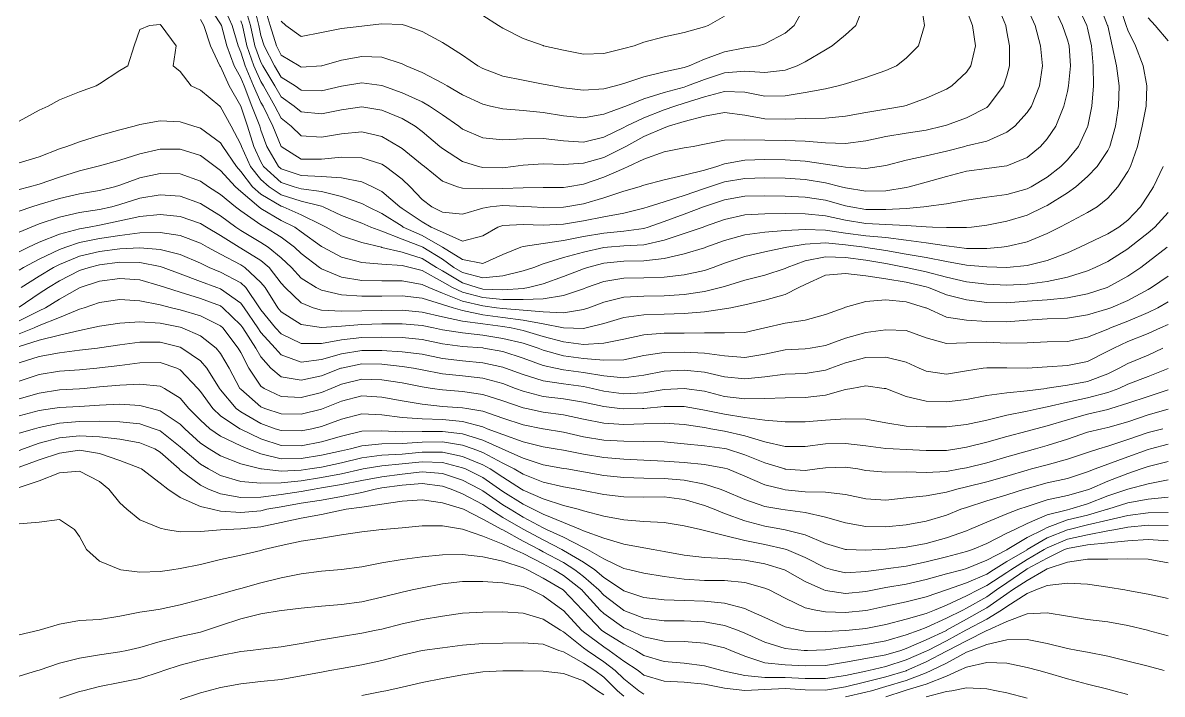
# Model space of a CAD drawing. Header units: centimetres. Extents: x 0 to 642158, y -847 to 649707.
# Drawn here: x 617096.34 to 617124.6, y 620667.66 to 620684.32 of the extents above; entities that cross this region are included whole.
import ezdxf

# ---------------------------------------------------------------- set-up
doc = ezdxf.new("R2010")
doc.units = ezdxf.units.CM
doc.header["$MEASUREMENT"] = 0
doc.layers.add('WAL_topographie 0.5', color=253, linetype='Continuous', lineweight=20)

msp = doc.modelspace()

# ---------------------------------------------------------------- linework, layer by layer
at = {"layer": 'WAL_topographie 0.5'}
for points in [[(617096.25, 620680.842), (617096.75, 620680.995), (617097.25, 620681.192), (617097.432, 620681.25), (617097.75, 620681.368), (617098.25, 620681.518), (617098.75, 620681.659), (617099.109, 620681.75), (617099.25, 620681.792), (617099.75, 620681.883), (617100.25, 620681.861), (617100.583, 620681.75), (617100.75, 620681.703), (617101.25, 620681.341), (617101.303, 620681.25), (617101.642, 620680.75), (617101.75, 620680.633), (617102.043, 620680.25), (617102.25, 620680.064), (617102.75, 620679.766), (617102.798, 620679.75), (617103.25, 620679.552), (617103.75, 620679.31), (617103.87, 620679.25), (617104.25, 620679.032), (617104.75, 620678.866), (617105.237, 620678.75), (617105.25, 620678.747), (617105.75, 620678.632), (617106.25, 620678.471), (617106.602, 620678.25), (617106.75, 620678.162), (617107.25, 620677.871), (617107.61, 620677.75), (617107.75, 620677.71), (617108.25, 620677.69), (617108.75, 620677.73), (617108.885, 620677.75), (617109.25, 620677.846), (617109.75, 620678.024), (617110.25, 620678.215), (617110.352, 620678.25), (617110.75, 620678.357), (617111.25, 620678.408), (617111.75, 620678.416), (617112.25, 620678.469), (617112.75, 620678.586), (617113.25, 620678.739), (617113.28, 620678.75), (617113.75, 620678.916), (617114.25, 620679.06), (617114.75, 620679.126), (617115.25, 620679.165), (617115.75, 620679.191), (617116.25, 620679.172), (617116.75, 620679.099), (617117.25, 620679.034), (617117.75, 620678.989), (617118.25, 620678.923), (617118.75, 620678.856), (617119.25, 620678.784), (617119.511, 620678.75), (617119.75, 620678.721), (617120.25, 620678.718), (617120.62, 620678.75), (617120.75, 620678.766), (617121.25, 620678.886), (617121.75, 620679.093), (617122.065, 620679.25), (617122.25, 620679.347), (617122.75, 620679.612), (617122.987, 620679.75), (617123.25, 620679.964), (617123.501, 620680.25), (617123.75, 620680.627), (617123.812, 620680.75), (617123.988, 620681.25), (617124.108, 620681.75), (617124.205, 620682.25), (617124.222, 620682.75), (617124.134, 620683.25), (617123.939, 620683.75), (617123.75, 620684.133), (617123.711, 620684.25), (617123.542, 620684.75)], [(617096.25, 620681.877), (617096.75, 620682.147), (617096.971, 620682.25), (617097.25, 620682.405), (617097.75, 620682.605), (617098.164, 620682.75), (617098.25, 620682.8), (617098.75, 620683.13), (617098.951, 620683.25), (617099.103, 620683.75), (617099.25, 620684.15), (617099.485, 620684.25), (617099.75, 620684.271), (617099.777, 620684.25), (617100.146, 620683.75), (617100.071, 620683.25), (617100.25, 620683.109), (617100.518, 620682.75), (617100.75, 620682.647), (617101.228, 620682.25), (617101.25, 620682.234), (617101.509, 620681.75), (617101.75, 620681.3), (617101.766, 620681.25), (617101.991, 620680.75), (617102.25, 620680.429), (617102.451, 620680.25), (617102.75, 620680.053), (617103.25, 620679.897), (617103.75, 620679.766), (617103.797, 620679.75), (617104.25, 620679.541), (617104.75, 620679.35), (617104.979, 620679.25), (617105.25, 620679.15), (617105.75, 620678.951), (617106.25, 620678.759), (617106.265, 620678.75), (617106.75, 620678.452), (617107.033, 620678.25), (617107.25, 620678.121), (617107.75, 620677.995), (617108.25, 620678.037), (617108.75, 620678.162), (617109.02, 620678.25), (617109.25, 620678.339), (617109.75, 620678.493), (617110.25, 620678.63), (617110.75, 620678.742), (617110.844, 620678.75), (617111.25, 620678.782), (617111.75, 620678.812), (617112.25, 620678.926), (617112.75, 620679.092), (617113.214, 620679.25), (617113.25, 620679.262), (617113.75, 620679.439), (617114.25, 620679.552), (617114.75, 620679.579), (617115.25, 620679.585), (617115.75, 620679.58), (617116.25, 620679.526), (617116.75, 620679.418), (617117.25, 620679.338), (617117.75, 620679.316), (617118.25, 620679.291), (617118.75, 620679.256), (617118.902, 620679.25), (617119.25, 620679.237), (617119.75, 620679.239), (617119.875, 620679.25), (617120.25, 620679.294), (617120.75, 620679.397), (617121.25, 620679.549), (617121.671, 620679.75), (617121.75, 620679.788), (617122.25, 620680.096), (617122.462, 620680.25), (617122.75, 620680.503), (617122.987, 620680.75), (617123.25, 620681.151), (617123.302, 620681.25), (617123.447, 620681.75), (617123.522, 620682.25), (617123.532, 620682.75), (617123.472, 620683.25), (617123.365, 620683.75), (617123.25, 620684.244), (617123.249, 620684.25), (617123.052, 620684.75)], [(617100.75, 620684.396), (617100.835, 620684.25), (617101, 620683.75), (617101.234, 620683.25), (617101.25, 620683.231), (617101.464, 620682.75), (617101.75, 620682.253), (617101.751, 620682.25), (617101.915, 620681.75), (617102.073, 620681.25), (617102.25, 620680.866), (617102.314, 620680.75), (617102.75, 620680.356), (617103.076, 620680.25), (617103.25, 620680.199), (617103.75, 620680.129), (617104.25, 620680.009), (617104.75, 620679.835), (617104.907, 620679.75), (617105.25, 620679.589), (617105.75, 620679.27), (617105.779, 620679.25), (617106.25, 620679.043), (617106.75, 620678.752), (617106.754, 620678.75), (617107.25, 620678.443), (617107.75, 620678.343), (617108.25, 620678.571), (617108.694, 620678.75), (617108.75, 620678.768), (617109.25, 620678.847), (617109.75, 620678.92), (617110.25, 620679.015), (617110.75, 620679.101), (617111.25, 620679.149), (617111.75, 620679.219), (617111.855, 620679.25), (617112.25, 620679.388), (617112.75, 620679.57), (617113.228, 620679.75), (617113.25, 620679.758), (617113.75, 620679.924), (617114.25, 620680.013), (617114.75, 620680.026), (617115.25, 620680.018), (617115.75, 620679.993), (617116.25, 620679.917), (617116.75, 620679.777), (617116.881, 620679.75), (617117.25, 620679.689), (617117.75, 620679.685), (617118.25, 620679.714), (617118.687, 620679.75), (617118.75, 620679.757), (617119.25, 620679.83), (617119.75, 620679.92), (617120.25, 620679.991), (617120.75, 620680.059), (617121.25, 620680.198), (617121.353, 620680.25), (617121.75, 620680.485), (617122.088, 620680.75), (617122.25, 620680.921), (617122.524, 620681.25), (617122.75, 620681.736), (617122.755, 620681.75), (617122.853, 620682.25), (617122.897, 620682.75), (617122.894, 620683.25), (617122.845, 620683.75), (617122.75, 620684.182), (617122.733, 620684.25), (617122.503, 620684.75)], [(617100.953, 620684.75), (617101.25, 620684.292), (617101.269, 620684.25), (617101.403, 620683.75), (617101.584, 620683.25), (617101.75, 620682.954), (617101.83, 620682.75), (617102.025, 620682.25), (617102.221, 620681.75), (617102.25, 620681.658), (617102.399, 620681.25), (617102.688, 620680.75), (617102.75, 620680.694), (617103.25, 620680.531), (617103.75, 620680.506), (617104.25, 620680.471), (617104.75, 620680.371), (617105.013, 620680.25), (617105.25, 620680.137), (617105.692, 620679.75), (617105.75, 620679.713), (617106.25, 620679.377), (617106.469, 620679.25), (617106.75, 620679.122), (617107.25, 620678.904), (617107.75, 620679.035), (617108.126, 620679.25), (617108.25, 620679.29), (617108.75, 620679.313), (617109.25, 620679.295), (617109.75, 620679.323), (617110.25, 620679.402), (617110.75, 620679.501), (617111.25, 620679.596), (617111.75, 620679.718), (617111.852, 620679.75), (617112.25, 620679.876), (617112.75, 620680.033), (617113.25, 620680.207), (617113.376, 620680.25), (617113.75, 620680.371), (617114.25, 620680.458), (617114.75, 620680.474), (617115.25, 620680.465), (617115.75, 620680.429), (617116.25, 620680.349), (617116.643, 620680.25), (617116.75, 620680.224), (617117.25, 620680.139), (617117.75, 620680.152), (617118.25, 620680.232), (617118.33, 620680.25), (617118.75, 620680.365), (617119.25, 620680.507), (617119.75, 620680.635), (617120.25, 620680.707), (617120.619, 620680.75), (617120.75, 620680.767), (617121.25, 620680.977), (617121.581, 620681.25), (617121.75, 620681.438), (617121.962, 620681.75), (617122.165, 620682.25), (617122.25, 620682.611), (617122.277, 620682.75), (617122.33, 620683.25), (617122.292, 620683.75), (617122.25, 620683.896), (617122.132, 620684.25), (617121.901, 620684.75)], [(617101.31, 620684.75), (617101.535, 620684.25), (617101.683, 620683.75), (617101.75, 620683.592), (617101.859, 620683.25), (617102.067, 620682.75), (617102.25, 620682.344), (617102.303, 620682.25), (617102.542, 620681.75), (617102.748, 620681.25), (617102.75, 620681.247), (617103.25, 620680.937), (617103.75, 620680.938), (617104.25, 620680.984), (617104.75, 620680.971), (617105.25, 620680.807), (617105.339, 620680.75), (617105.75, 620680.442), (617105.951, 620680.25), (617106.25, 620679.932), (617106.49, 620679.75), (617106.75, 620679.622), (617107.25, 620679.574), (617107.75, 620679.723), (617107.931, 620679.75), (617108.25, 620679.782), (617108.75, 620679.762), (617108.956, 620679.75), (617109.25, 620679.734), (617109.75, 620679.742), (617109.809, 620679.75), (617110.25, 620679.823), (617110.75, 620679.972), (617111.25, 620680.142), (617111.634, 620680.25), (617111.75, 620680.287), (617112.25, 620680.42), (617112.75, 620680.535), (617113.25, 620680.662), (617113.557, 620680.75), (617113.75, 620680.816), (617114.25, 620680.91), (617114.75, 620680.927), (617115.25, 620680.921), (617115.75, 620680.885), (617116.25, 620680.814), (617116.643, 620680.75), (617116.75, 620680.733), (617117.25, 620680.703), (617117.585, 620680.75), (617117.75, 620680.779), (617118.25, 620680.906), (617118.75, 620681.014), (617119.25, 620681.137), (617119.704, 620681.25), (617119.75, 620681.262), (617120.25, 620681.383), (617120.75, 620681.601), (617120.946, 620681.75), (617121.25, 620682.09), (617121.357, 620682.25), (617121.555, 620682.75), (617121.63, 620683.25), (617121.587, 620683.75), (617121.451, 620684.25), (617121.25, 620684.69)], [(617101.75, 620684.37), (617101.789, 620684.25), (617101.902, 620683.75), (617102.071, 620683.25), (617102.25, 620682.858), (617102.315, 620682.75), (617102.597, 620682.25), (617102.75, 620681.954), (617102.999, 620681.75), (617103.25, 620681.516), (617103.75, 620681.48), (617104.25, 620681.562), (617104.75, 620681.609), (617105.25, 620681.493), (617105.673, 620681.25), (617105.75, 620681.203), (617106.25, 620680.797), (617106.306, 620680.75), (617106.75, 620680.386), (617107.127, 620680.25), (617107.25, 620680.216), (617107.75, 620680.201), (617108.25, 620680.207), (617108.75, 620680.221), (617109.25, 620680.229), (617109.75, 620680.232), (617109.861, 620680.25), (617110.25, 620680.317), (617110.75, 620680.488), (617111.25, 620680.706), (617111.357, 620680.75), (617111.75, 620680.933), (617112.25, 620681.118), (617112.75, 620681.213), (617112.966, 620681.25), (617113.25, 620681.303), (617113.75, 620681.404), (617114.25, 620681.417), (617114.75, 620681.403), (617115.25, 620681.399), (617115.75, 620681.378), (617116.25, 620681.339), (617116.75, 620681.323), (617117.25, 620681.387), (617117.75, 620681.498), (617118.25, 620681.579), (617118.75, 620681.656), (617119.156, 620681.75), (617119.25, 620681.777), (617119.75, 620681.957), (617120.25, 620682.22), (617120.287, 620682.25), (617120.669, 620682.75), (617120.75, 620683.002), (617120.812, 620683.25), (617120.813, 620683.75), (617120.75, 620684.09), (617120.72, 620684.25), (617120.521, 620684.75)], [(617101.844, 620684.75), (617101.994, 620684.25), (617102.102, 620683.75), (617102.25, 620683.339), (617102.296, 620683.25), (617102.596, 620682.75), (617102.75, 620682.483), (617103.078, 620682.25), (617103.25, 620682.109), (617103.75, 620682.059), (617104.25, 620682.157), (617104.75, 620682.235), (617105.25, 620682.153), (617105.75, 620681.941), (617106.072, 620681.75), (617106.25, 620681.618), (617106.689, 620681.25), (617106.75, 620681.2), (617107.25, 620680.873), (617107.644, 620680.75), (617107.75, 620680.727), (617108.25, 620680.721), (617108.506, 620680.75), (617108.75, 620680.785), (617109.25, 620680.821), (617109.75, 620680.804), (617110.25, 620680.836), (617110.75, 620680.976), (617111.25, 620681.223), (617111.298, 620681.25), (617111.75, 620681.494), (617112.25, 620681.711), (617112.361, 620681.75), (617112.75, 620681.865), (617113.25, 620682.004), (617113.75, 620682.096), (617114.25, 620682.025), (617114.75, 620681.936), (617115.25, 620681.927), (617115.75, 620681.943), (617116.25, 620681.953), (617116.75, 620682), (617117.25, 620682.093), (617117.75, 620682.172), (617118.185, 620682.25), (617118.25, 620682.266), (617118.75, 620682.449), (617119.25, 620682.672), (617119.381, 620682.75), (617119.75, 620683.094), (617119.855, 620683.25), (617119.97, 620683.75), (617119.899, 620684.25), (617119.75, 620684.643)], [(617102.076, 620684.75), (617102.199, 620684.25), (617102.25, 620684.006), (617102.329, 620683.75), (617102.587, 620683.25), (617102.75, 620682.972), (617103.097, 620682.75), (617103.25, 620682.645), (617103.75, 620682.631), (617104.25, 620682.743), (617104.296, 620682.75), (617104.75, 620682.826), (617105.25, 620682.76), (617105.276, 620682.75), (617105.75, 620682.583), (617106.25, 620682.354), (617106.433, 620682.25), (617106.75, 620682.034), (617107.156, 620681.75), (617107.25, 620681.679), (617107.75, 620681.46), (617108.25, 620681.412), (617108.75, 620681.442), (617109.25, 620681.447), (617109.75, 620681.386), (617110.25, 620681.353), (617110.75, 620681.477), (617111.25, 620681.721), (617111.304, 620681.75), (617111.75, 620681.964), (617112.25, 620682.158), (617112.519, 620682.25), (617112.75, 620682.322), (617113.25, 620682.479), (617113.75, 620682.613), (617114.25, 620682.599), (617114.75, 620682.499), (617115.25, 620682.502), (617115.75, 620682.588), (617116.25, 620682.683), (617116.569, 620682.75), (617116.75, 620682.802), (617117.25, 620682.958), (617117.75, 620683.131), (617118.012, 620683.25), (617118.25, 620683.439), (617118.554, 620683.75), (617118.706, 620684.25), (617118.632, 620684.75)], [(617102.329, 620684.75), (617102.476, 620684.25), (617102.633, 620683.75), (617102.75, 620683.516), (617103.194, 620683.25), (617103.25, 620683.218), (617103.75, 620683.248), (617103.757, 620683.25), (617104.25, 620683.392), (617104.75, 620683.485), (617105.25, 620683.466), (617105.75, 620683.3), (617105.851, 620683.25), (617106.25, 620683.081), (617106.75, 620682.821), (617106.865, 620682.75), (617107.25, 620682.531), (617107.75, 620682.296), (617107.947, 620682.25), (617108.25, 620682.183), (617108.75, 620682.138), (617109.25, 620682.089), (617109.75, 620682.008), (617110.25, 620681.959), (617110.75, 620682.051), (617111.25, 620682.23), (617111.3, 620682.25), (617111.75, 620682.428), (617112.25, 620682.587), (617112.75, 620682.723), (617112.831, 620682.75), (617113.25, 620682.911), (617113.75, 620683.077), (617114.25, 620683.118), (617114.75, 620683.081), (617115.25, 620683.142), (617115.549, 620683.25), (617115.75, 620683.35), (617116.25, 620683.65), (617116.421, 620683.75), (617116.75, 620684.016), (617117.007, 620684.25), (617117.201, 620684.75)], [(617102.75, 620684.355), (617102.866, 620684.25), (617103.25, 620683.979), (617103.75, 620684.077), (617104.25, 620684.173), (617104.75, 620684.236), (617104.884, 620684.25), (617105.25, 620684.291), (617105.75, 620684.275), (617105.834, 620684.25), (617106.25, 620684.099), (617106.75, 620683.832), (617106.883, 620683.75), (617107.25, 620683.515), (617107.631, 620683.25), (617107.75, 620683.181), (617108.25, 620682.997), (617108.75, 620682.895), (617109.25, 620682.798), (617109.489, 620682.75), (617109.75, 620682.706), (617110.25, 620682.647), (617110.75, 620682.676), (617111.046, 620682.75), (617111.25, 620682.81), (617111.75, 620682.975), (617112.25, 620683.097), (617112.75, 620683.211), (617112.867, 620683.25), (617113.25, 620683.414), (617113.75, 620683.597), (617114.25, 620683.697), (617114.588, 620683.75), (617114.75, 620683.794), (617115.25, 620684.061), (617115.475, 620684.25), (617115.75, 620684.737)], [(617107.75, 620684.496), (617108.142, 620684.25), (617108.25, 620684.184), (617108.75, 620683.927), (617109.25, 620683.752), (617109.256, 620683.75), (617109.75, 620683.638), (617110.25, 620683.542), (617110.75, 620683.554), (617111.25, 620683.678), (617111.509, 620683.75), (617111.75, 620683.834), (617112.25, 620683.966), (617112.75, 620684.077), (617113.25, 620684.218), (617113.344, 620684.25), (617113.75, 620684.482)], [(617124.75, 620683.868), (617124.425, 620684.25), (617124.25, 620684.438)], [(617096.25, 620680.186), (617096.511, 620680.25), (617096.75, 620680.315), (617097.25, 620680.491), (617097.75, 620680.643), (617098.182, 620680.75), (617098.25, 620680.77), (617098.75, 620680.912), (617099.25, 620681.068), (617099.75, 620681.18), (617100.25, 620681.186), (617100.75, 620681.026), (617101.112, 620680.75), (617101.25, 620680.652), (617101.619, 620680.25), (617101.75, 620680.137), (617102.201, 620679.75), (617102.25, 620679.714), (617102.75, 620679.414), (617103.089, 620679.25), (617103.25, 620679.135), (617103.75, 620678.768), (617103.782, 620678.75), (617104.25, 620678.506), (617104.75, 620678.373), (617105.25, 620678.329), (617105.75, 620678.299), (617105.947, 620678.25), (617106.25, 620678.171), (617106.75, 620677.891), (617107.002, 620677.75), (617107.25, 620677.637), (617107.75, 620677.503), (617108.25, 620677.458), (617108.75, 620677.456), (617109.25, 620677.474), (617109.75, 620677.55), (617110.25, 620677.721), (617110.326, 620677.75), (617110.75, 620677.899), (617111.25, 620677.984), (617111.75, 620677.991), (617112.25, 620678.006), (617112.75, 620678.064), (617113.25, 620678.175), (617113.469, 620678.25), (617113.75, 620678.353), (617114.25, 620678.523), (617114.75, 620678.638), (617115.25, 620678.74), (617115.293, 620678.75), (617115.75, 620678.827), (617116.25, 620678.859), (617116.75, 620678.811), (617117.215, 620678.75), (617117.25, 620678.745), (617117.75, 620678.67), (617118.25, 620678.578), (617118.75, 620678.496), (617119.25, 620678.395), (617119.75, 620678.302), (617120.25, 620678.263), (617120.75, 620678.251), (617121.25, 620678.298), (617121.75, 620678.424), (617122.25, 620678.615), (617122.558, 620678.75), (617122.75, 620678.842), (617123.25, 620679.084), (617123.529, 620679.25), (617123.75, 620679.418), (617124.065, 620679.75), (617124.25, 620680.04), (617124.386, 620680.25), (617124.63, 620680.75)], [(617096.25, 620679.643), (617096.569, 620679.75), (617096.75, 620679.808), (617097.25, 620679.963), (617097.75, 620680.074), (617098.25, 620680.156), (617098.618, 620680.25), (617098.75, 620680.291), (617099.25, 620680.469), (617099.75, 620680.581), (617100.25, 620680.574), (617100.75, 620680.391), (617100.95, 620680.25), (617101.25, 620680.06), (617101.618, 620679.75), (617101.75, 620679.652), (617102.25, 620679.304), (617102.348, 620679.25), (617102.75, 620678.997), (617103.083, 620678.75), (617103.25, 620678.593), (617103.701, 620678.25), (617103.75, 620678.216), (617104.25, 620678.011), (617104.75, 620677.927), (617105.25, 620677.919), (617105.75, 620677.921), (617106.25, 620677.828), (617106.411, 620677.75), (617106.75, 620677.614), (617107.25, 620677.415), (617107.75, 620677.295), (617108.089, 620677.25), (617108.25, 620677.227), (617108.75, 620677.19), (617109.25, 620677.147), (617109.75, 620677.127), (617110.25, 620677.205), (617110.386, 620677.25), (617110.75, 620677.385), (617111.25, 620677.51), (617111.75, 620677.539), (617112.25, 620677.545), (617112.75, 620677.578), (617113.25, 620677.649), (617113.649, 620677.75), (617113.75, 620677.78), (617114.25, 620677.934), (617114.75, 620678.057), (617115.25, 620678.224), (617115.298, 620678.25), (617115.75, 620678.415), (617116.25, 620678.514), (617116.75, 620678.494), (617117.25, 620678.431), (617117.75, 620678.348), (617118.246, 620678.25), (617118.25, 620678.249), (617118.75, 620678.142), (617119.25, 620678.005), (617119.75, 620677.894), (617120.25, 620677.834), (617120.75, 620677.807), (617121.25, 620677.836), (617121.75, 620677.898), (617122.25, 620678.004), (617122.75, 620678.168), (617122.942, 620678.25), (617123.25, 620678.4), (617123.75, 620678.711), (617123.8, 620678.75), (617124.25, 620679.108), (617124.419, 620679.25), (617124.75, 620679.608)], [(617096.25, 620679.124), (617096.553, 620679.25), (617096.75, 620679.328), (617097.25, 620679.499), (617097.75, 620679.611), (617098.25, 620679.683), (617098.548, 620679.75), (617098.75, 620679.807), (617099.25, 620679.967), (617099.75, 620680.05), (617100.25, 620680.014), (617100.75, 620679.834), (617100.88, 620679.75), (617101.25, 620679.528), (617101.625, 620679.25), (617101.75, 620679.167), (617102.25, 620678.864), (617102.426, 620678.75), (617102.75, 620678.49), (617103.005, 620678.25), (617103.25, 620677.987), (617103.619, 620677.75), (617103.75, 620677.682), (617104.25, 620677.566), (617104.75, 620677.533), (617105.25, 620677.539), (617105.75, 620677.549), (617106.25, 620677.485), (617106.75, 620677.332), (617107.016, 620677.25), (617107.25, 620677.182), (617107.75, 620677.074), (617108.25, 620677.006), (617108.75, 620676.943), (617109.25, 620676.852), (617109.75, 620676.75), (617109.75, 620676.75), (617110.25, 620676.738), (617110.315, 620676.75), (617110.75, 620676.86), (617111.25, 620677.008), (617111.75, 620677.071), (617112.25, 620677.087), (617112.75, 620677.108), (617113.25, 620677.152), (617113.75, 620677.219), (617113.906, 620677.25), (617114.25, 620677.322), (617114.75, 620677.437), (617115.25, 620677.574), (617115.592, 620677.75), (617115.75, 620677.83), (617116.25, 620678.057), (617116.75, 620678.096), (617117.25, 620678.042), (617117.75, 620677.969), (617118.25, 620677.883), (617118.75, 620677.768), (617118.809, 620677.75), (617119.25, 620677.57), (617119.75, 620677.442), (617120.25, 620677.38), (617120.75, 620677.369), (617121.25, 620677.409), (617121.75, 620677.445), (617122.25, 620677.492), (617122.75, 620677.595), (617123.234, 620677.75), (617123.25, 620677.756), (617123.75, 620678.03), (617124.072, 620678.25), (617124.25, 620678.386), (617124.727, 620678.75)], [(617096.25, 620678.636), (617096.486, 620678.75), (617096.75, 620678.876), (617097.25, 620679.077), (617097.75, 620679.209), (617097.989, 620679.25), (617098.25, 620679.3), (617098.75, 620679.402), (617099.25, 620679.516), (617099.75, 620679.565), (617100.25, 620679.511), (617100.75, 620679.341), (617100.899, 620679.25), (617101.25, 620679.042), (617101.706, 620678.75), (617101.75, 620678.725), (617102.25, 620678.418), (617102.45, 620678.25), (617102.75, 620677.859), (617102.85, 620677.75), (617103.25, 620677.369), (617103.545, 620677.25), (617103.75, 620677.191), (617104.25, 620677.162), (617104.75, 620677.172), (617105.25, 620677.184), (617105.75, 620677.192), (617106.25, 620677.144), (617106.75, 620677.024), (617107.25, 620676.916), (617107.75, 620676.85), (617108.25, 620676.784), (617108.457, 620676.75), (617108.75, 620676.683), (617109.25, 620676.536), (617109.75, 620676.4), (617110.25, 620676.342), (617110.75, 620676.37), (617111.25, 620676.474), (617111.75, 620676.577), (617112.25, 620676.615), (617112.75, 620676.618), (617113.25, 620676.629), (617113.75, 620676.626), (617114.25, 620676.637), (617114.75, 620676.75), (617114.75, 620676.75), (617115.25, 620676.869), (617115.75, 620676.944), (617116.25, 620677.08), (617116.714, 620677.25), (617116.75, 620677.265), (617117.25, 620677.408), (617117.75, 620677.448), (617118.25, 620677.397), (617118.734, 620677.25), (617118.75, 620677.244), (617119.25, 620677.018), (617119.75, 620676.939), (617120.25, 620676.909), (617120.75, 620676.901), (617121.25, 620676.944), (617121.75, 620676.972), (617122.25, 620676.988), (617122.75, 620677.071), (617123.25, 620677.22), (617123.33, 620677.25), (617123.75, 620677.429), (617124.25, 620677.7), (617124.336, 620677.75), (617124.75, 620678.033)], [(617096.25, 620678.18), (617096.363, 620678.25), (617096.75, 620678.457), (617097.25, 620678.691), (617097.412, 620678.75), (617097.75, 620678.865), (617098.25, 620678.968), (617098.75, 620679.043), (617099.25, 620679.106), (617099.75, 620679.115), (617100.25, 620679.039), (617100.75, 620678.853), (617100.928, 620678.75), (617101.25, 620678.578), (617101.75, 620678.316), (617101.853, 620678.25), (617102.25, 620677.879), (617102.352, 620677.75), (617102.666, 620677.25), (617102.75, 620677.147), (617103.25, 620676.833), (617103.75, 620676.757), (617104.25, 620676.793), (617104.75, 620676.836), (617105.25, 620676.85), (617105.75, 620676.854), (617106.25, 620676.809), (617106.532, 620676.75), (617106.75, 620676.702), (617107.25, 620676.624), (617107.75, 620676.573), (617108.25, 620676.489), (617108.75, 620676.37), (617109.126, 620676.25), (617109.25, 620676.201), (617109.75, 620676.054), (617110.25, 620675.987), (617110.75, 620675.946), (617111.25, 620675.959), (617111.75, 620676.063), (617112.25, 620676.138), (617112.75, 620676.144), (617113.25, 620676.122), (617113.75, 620676.055), (617114.25, 620676.018), (617114.75, 620676.101), (617115.25, 620676.207), (617115.75, 620676.232), (617115.872, 620676.25), (617116.25, 620676.31), (617116.75, 620676.496), (617117.25, 620676.635), (617117.75, 620676.705), (617118.25, 620676.687), (617118.75, 620676.502), (617119.25, 620676.361), (617119.75, 620676.378), (617120.25, 620676.393), (617120.75, 620676.37), (617121.25, 620676.383), (617121.75, 620676.407), (617122.25, 620676.415), (617122.75, 620676.516), (617123.25, 620676.72), (617123.321, 620676.75), (617123.75, 620676.915), (617124.25, 620677.131), (617124.496, 620677.25), (617124.75, 620677.393)], [(617096.305, 620677.75), (617096.75, 620678.036), (617097.103, 620678.25), (617097.25, 620678.325), (617097.75, 620678.525), (617098.25, 620678.643), (617098.75, 620678.708), (617099.25, 620678.732), (617099.75, 620678.694), (617100.25, 620678.571), (617100.75, 620678.356), (617100.969, 620678.25), (617101.25, 620678.135), (617101.75, 620677.87), (617101.876, 620677.75), (617102.216, 620677.25), (617102.25, 620677.2), (617102.615, 620676.75), (617102.75, 620676.603), (617103.25, 620676.361), (617103.75, 620676.365), (617104.25, 620676.451), (617104.75, 620676.513), (617105.25, 620676.522), (617105.75, 620676.51), (617106.25, 620676.46), (617106.75, 620676.355), (617107.25, 620676.289), (617107.75, 620676.255), (617107.782, 620676.25), (617108.25, 620676.163), (617108.75, 620676.003), (617109.25, 620675.82), (617109.559, 620675.75), (617109.75, 620675.71), (617110.25, 620675.643), (617110.75, 620675.558), (617111.25, 620675.512), (617111.75, 620675.578), (617112.25, 620675.673), (617112.75, 620675.702), (617113.25, 620675.651), (617113.75, 620675.534), (617114.25, 620675.483), (617114.75, 620675.537), (617115.25, 620675.6), (617115.75, 620675.619), (617116.25, 620675.698), (617116.387, 620675.75), (617116.75, 620675.886), (617117.25, 620676.015), (617117.75, 620676.022), (617118.25, 620675.897), (617118.577, 620675.75), (617118.75, 620675.675), (617119.25, 620675.606), (617119.75, 620675.688), (617120.159, 620675.75), (617120.25, 620675.762), (617120.75, 620675.759), (617121.25, 620675.755), (617121.75, 620675.786), (617122.25, 620675.817), (617122.75, 620675.917), (617123.25, 620676.172), (617123.4, 620676.25), (617123.75, 620676.409), (617124.25, 620676.609), (617124.562, 620676.75), (617124.75, 620676.838)], [(617096.25, 620677.267), (617096.75, 620677.599), (617096.985, 620677.75), (617097.25, 620677.914), (617097.75, 620678.171), (617097.986, 620678.25), (617098.25, 620678.317), (617098.75, 620678.377), (617099.25, 620678.37), (617099.75, 620678.273), (617099.821, 620678.25), (617100.25, 620678.094), (617100.75, 620677.898), (617101.152, 620677.75), (617101.25, 620677.716), (617101.75, 620677.365), (617101.834, 620677.25), (617102.175, 620676.75), (617102.25, 620676.639), (617102.602, 620676.25), (617102.75, 620676.085), (617103.25, 620675.896), (617103.75, 620675.968), (617104.25, 620676.108), (617104.75, 620676.191), (617105.25, 620676.193), (617105.75, 620676.16), (617106.25, 620676.095), (617106.75, 620675.993), (617107.25, 620675.932), (617107.75, 620675.88), (617108.25, 620675.772), (617108.316, 620675.75), (617108.75, 620675.596), (617109.25, 620675.435), (617109.75, 620675.362), (617110.25, 620675.298), (617110.474, 620675.25), (617110.75, 620675.184), (617111.25, 620675.112), (617111.75, 620675.143), (617112.25, 620675.22), (617112.75, 620675.25), (617112.75, 620675.25), (617112.75, 620675.25), (617113.25, 620675.177), (617113.75, 620675.052), (617114.25, 620674.991), (617114.75, 620675.002), (617115.25, 620675.012), (617115.75, 620675.02), (617116.25, 620675.085), (617116.75, 620675.222), (617116.908, 620675.25), (617117.25, 620675.312), (617117.708, 620675.25), (617117.75, 620675.243), (617118.25, 620675.05), (617118.75, 620674.932), (617119.25, 620674.917), (617119.75, 620674.975), (617120.25, 620675.07), (617120.75, 620675.141), (617121.25, 620675.192), (617121.729, 620675.25), (617121.75, 620675.253), (617122.25, 620675.328), (617122.75, 620675.421), (617123.25, 620675.613), (617123.537, 620675.75), (617123.75, 620675.867), (617124.25, 620676.076), (617124.621, 620676.25)], [(617096.25, 620676.928), (617096.75, 620677.176), (617096.904, 620677.25), (617097.25, 620677.464), (617097.75, 620677.743), (617097.767, 620677.75), (617098.25, 620677.907), (617098.75, 620677.978), (617099.25, 620677.939), (617099.75, 620677.797), (617099.881, 620677.75), (617100.25, 620677.632), (617100.75, 620677.478), (617101.25, 620677.294), (617101.309, 620677.25), (617101.75, 620676.82), (617101.798, 620676.75), (617102.122, 620676.25), (617102.25, 620676.028), (617102.492, 620675.75), (617102.75, 620675.54), (617103.25, 620675.45), (617103.75, 620675.562), (617104.234, 620675.75), (617104.25, 620675.755), (617104.75, 620675.855), (617105.25, 620675.85), (617105.75, 620675.796), (617106.032, 620675.75), (617106.25, 620675.71), (617106.75, 620675.614), (617107.25, 620675.561), (617107.75, 620675.499), (617108.25, 620675.368), (617108.565, 620675.25), (617108.75, 620675.18), (617109.25, 620675.051), (617109.75, 620674.99), (617110.25, 620674.908), (617110.75, 620674.798), (617111.153, 620674.75), (617111.25, 620674.739), (617111.712, 620674.75), (617111.75, 620674.751), (617112.25, 620674.801), (617112.75, 620674.8), (617113.03, 620674.75), (617113.25, 620674.712), (617113.75, 620674.609), (617114.25, 620674.526), (617114.75, 620674.463), (617115.25, 620674.419), (617115.75, 620674.422), (617116.25, 620674.459), (617116.75, 620674.497), (617117.25, 620674.488), (617117.75, 620674.394), (617118.25, 620674.316), (617118.75, 620674.292), (617119.25, 620674.297), (617119.75, 620674.354), (617120.25, 620674.462), (617120.75, 620674.583), (617121.25, 620674.687), (617121.554, 620674.75), (617121.75, 620674.788), (617122.25, 620674.906), (617122.75, 620675.011), (617123.25, 620675.146), (617123.523, 620675.25), (617123.75, 620675.354), (617124.25, 620675.541), (617124.75, 620675.743)], [(617096.25, 620676.603), (617096.623, 620676.75), (617096.75, 620676.808), (617097.25, 620677.006), (617097.75, 620677.216), (617097.866, 620677.25), (617098.25, 620677.376), (617098.75, 620677.458), (617099.25, 620677.422), (617099.75, 620677.318), (617100.031, 620677.25), (617100.25, 620677.201), (617100.75, 620677.051), (617101.25, 620676.801), (617101.302, 620676.75), (617101.687, 620676.25), (617101.75, 620676.136), (617101.95, 620675.75), (617102.25, 620675.307), (617102.326, 620675.25), (617102.75, 620675.052), (617103.25, 620675.025), (617103.75, 620675.148), (617103.989, 620675.25), (617104.25, 620675.357), (617104.75, 620675.479), (617105.25, 620675.465), (617105.75, 620675.385), (617106.25, 620675.289), (617106.5, 620675.25), (617106.75, 620675.212), (617107.25, 620675.174), (617107.75, 620675.101), (617108.25, 620674.942), (617108.75, 620674.769), (617108.84, 620674.75), (617109.25, 620674.663), (617109.75, 620674.59), (617110.25, 620674.486), (617110.75, 620674.388), (617111.25, 620674.356), (617111.75, 620674.367), (617112.25, 620674.388), (617112.75, 620674.355), (617113.25, 620674.277), (617113.404, 620674.25), (617113.75, 620674.191), (617114.25, 620674.071), (617114.75, 620673.922), (617115.25, 620673.805), (617115.75, 620673.809), (617116.25, 620673.873), (617116.75, 620673.885), (617117.25, 620673.825), (617117.75, 620673.76), (617117.926, 620673.75), (617118.25, 620673.734), (617118.75, 620673.705), (617119.25, 620673.712), (617119.509, 620673.75), (617119.75, 620673.788), (617120.25, 620673.912), (617120.75, 620674.057), (617121.25, 620674.19), (617121.472, 620674.25), (617121.75, 620674.32), (617122.25, 620674.471), (617122.75, 620674.611), (617123.25, 620674.726), (617123.332, 620674.75), (617123.75, 620674.88), (617124.25, 620675.05), (617124.75, 620675.211)], [(617096.25, 620676.287), (617096.75, 620676.444), (617097.25, 620676.568), (617097.75, 620676.689), (617098.056, 620676.75), (617098.25, 620676.795), (617098.75, 620676.871), (617099.25, 620676.898), (617099.75, 620676.864), (617100.25, 620676.765), (617100.296, 620676.75), (617100.75, 620676.557), (617101.137, 620676.25), (617101.25, 620676.115), (617101.459, 620675.75), (617101.73, 620675.25), (617101.75, 620675.227), (617102.25, 620674.788), (617102.345, 620674.75), (617102.75, 620674.615), (617103.25, 620674.609), (617103.75, 620674.731), (617103.797, 620674.75), (617104.25, 620674.933), (617104.75, 620675.062), (617105.25, 620675.035), (617105.75, 620674.943), (617106.25, 620674.858), (617106.75, 620674.804), (617107.25, 620674.769), (617107.36, 620674.75), (617107.75, 620674.684), (617108.25, 620674.508), (617108.75, 620674.343), (617109.244, 620674.25), (617109.25, 620674.249), (617109.75, 620674.161), (617110.25, 620674.049), (617110.75, 620673.963), (617111.25, 620673.937), (617111.75, 620673.933), (617112.25, 620673.923), (617112.75, 620673.875), (617113.25, 620673.825), (617113.75, 620673.762), (617113.793, 620673.75), (617114.25, 620673.602), (617114.75, 620673.4), (617115.246, 620673.25), (617115.25, 620673.249), (617115.75, 620673.211), (617116.049, 620673.25), (617116.25, 620673.279), (617116.75, 620673.299), (617117.055, 620673.25), (617117.25, 620673.213), (617117.75, 620673.171), (617118.25, 620673.18), (617118.75, 620673.163), (617119.25, 620673.189), (617119.594, 620673.25), (617119.75, 620673.278), (617120.25, 620673.404), (617120.75, 620673.551), (617121.25, 620673.693), (617121.462, 620673.75), (617121.75, 620673.83), (617122.25, 620673.992), (617122.75, 620674.163), (617123.101, 620674.25), (617123.25, 620674.282), (617123.75, 620674.421), (617124.25, 620674.591), (617124.75, 620674.734)], [(617096.25, 620675.884), (617096.75, 620676.044), (617097.25, 620676.135), (617097.75, 620676.196), (617098.196, 620676.25), (617098.25, 620676.257), (617098.75, 620676.327), (617099.25, 620676.395), (617099.75, 620676.397), (617100.25, 620676.27), (617100.291, 620676.25), (617100.75, 620675.934), (617100.91, 620675.75), (617101.226, 620675.25), (617101.25, 620675.217), (617101.636, 620674.75), (617101.75, 620674.667), (617102.25, 620674.376), (617102.6, 620674.25), (617102.75, 620674.201), (617103.25, 620674.196), (617103.513, 620674.25), (617103.75, 620674.306), (617104.25, 620674.489), (617104.75, 620674.615), (617105.25, 620674.593), (617105.75, 620674.528), (617106.25, 620674.494), (617106.75, 620674.477), (617107.25, 620674.431), (617107.75, 620674.293), (617107.857, 620674.25), (617108.25, 620674.103), (617108.75, 620673.924), (617109.25, 620673.8), (617109.547, 620673.75), (617109.75, 620673.716), (617110.25, 620673.615), (617110.75, 620673.531), (617111.25, 620673.492), (617111.75, 620673.471), (617112.25, 620673.447), (617112.75, 620673.407), (617113.25, 620673.359), (617113.75, 620673.273), (617113.818, 620673.25), (617114.25, 620673.074), (617114.75, 620672.861), (617115.193, 620672.75), (617115.25, 620672.737), (617115.75, 620672.683), (617116.25, 620672.672), (617116.75, 620672.621), (617117.25, 620672.507), (617117.75, 620672.478), (617118.25, 620672.533), (617118.75, 620672.586), (617119.25, 620672.676), (617119.511, 620672.75), (617119.75, 620672.807), (617120.25, 620672.935), (617120.75, 620673.073), (617121.25, 620673.222), (617121.357, 620673.25), (617121.75, 620673.356), (617122.25, 620673.492), (617122.75, 620673.659), (617123.029, 620673.75), (617123.25, 620673.818), (617123.75, 620673.979), (617124.25, 620674.152), (617124.62, 620674.25)], [(617096.25, 620675.429), (617096.75, 620675.593), (617097.25, 620675.678), (617097.75, 620675.713), (617098.176, 620675.75), (617098.25, 620675.757), (617098.75, 620675.816), (617099.25, 620675.887), (617099.75, 620675.895), (617100.164, 620675.75), (617100.25, 620675.71), (617100.686, 620675.25), (617100.75, 620675.173), (617101.056, 620674.75), (617101.25, 620674.57), (617101.727, 620674.25), (617101.75, 620674.238), (617102.25, 620673.995), (617102.75, 620673.832), (617103.25, 620673.825), (617103.75, 620673.923), (617104.25, 620674.068), (617104.75, 620674.186), (617105.25, 620674.194), (617105.75, 620674.17), (617106.25, 620674.177), (617106.75, 620674.18), (617107.25, 620674.123), (617107.75, 620673.968), (617108.229, 620673.75), (617108.25, 620673.74), (617108.75, 620673.518), (617109.25, 620673.354), (617109.75, 620673.265), (617109.836, 620673.25), (617110.25, 620673.178), (617110.75, 620673.091), (617111.25, 620673.039), (617111.75, 620673.023), (617112.25, 620673.014), (617112.75, 620672.969), (617113.25, 620672.874), (617113.64, 620672.75), (617113.75, 620672.71), (617114.25, 620672.493), (617114.75, 620672.318), (617115.147, 620672.25), (617115.25, 620672.234), (617115.75, 620672.167), (617116.25, 620672.055), (617116.75, 620671.913), (617117.25, 620671.823), (617117.75, 620671.814), (617118.25, 620671.867), (617118.75, 620671.956), (617119.25, 620672.105), (617119.607, 620672.25), (617119.75, 620672.299), (617120.25, 620672.459), (617120.75, 620672.608), (617121.185, 620672.75), (617121.25, 620672.77), (617121.75, 620672.905), (617122.25, 620673.017), (617122.75, 620673.176), (617122.939, 620673.25), (617123.25, 620673.37), (617123.75, 620673.553), (617124.25, 620673.734), (617124.312, 620673.75), (617124.75, 620673.865)], [(617096.25, 620674.988), (617096.75, 620675.134), (617097.25, 620675.212), (617097.75, 620675.24), (617097.867, 620675.25), (617098.25, 620675.285), (617098.75, 620675.332), (617099.25, 620675.357), (617099.75, 620675.305), (617099.856, 620675.25), (617100.25, 620675.006), (617100.465, 620674.75), (617100.75, 620674.462), (617100.983, 620674.25), (617101.25, 620674.063), (617101.75, 620673.828), (617101.928, 620673.75), (617102.25, 620673.623), (617102.75, 620673.506), (617103.25, 620673.513), (617103.75, 620673.591), (617104.25, 620673.699), (617104.474, 620673.75), (617104.75, 620673.828), (617105.25, 620673.875), (617105.75, 620673.881), (617106.25, 620673.918), (617106.75, 620673.926), (617107.25, 620673.845), (617107.512, 620673.75), (617107.75, 620673.656), (617108.25, 620673.398), (617108.534, 620673.25), (617108.75, 620673.119), (617109.25, 620672.92), (617109.75, 620672.809), (617110.082, 620672.75), (617110.25, 620672.717), (617110.75, 620672.62), (617111.25, 620672.557), (617111.75, 620672.553), (617112.25, 620672.56), (617112.75, 620672.49), (617113.25, 620672.343), (617113.489, 620672.25), (617113.75, 620672.15), (617114.25, 620671.964), (617114.75, 620671.831), (617115.206, 620671.75), (617115.25, 620671.742), (617115.75, 620671.613), (617116.25, 620671.405), (617116.75, 620671.251), (617116.769, 620671.25), (617117.25, 620671.233), (617117.56, 620671.25), (617117.75, 620671.261), (617118.25, 620671.307), (617118.75, 620671.405), (617119.25, 620671.543), (617119.75, 620671.72), (617119.823, 620671.75), (617120.25, 620671.932), (617120.75, 620672.134), (617121.05, 620672.25), (617121.25, 620672.32), (617121.75, 620672.481), (617122.25, 620672.596), (617122.75, 620672.732), (617122.797, 620672.75), (617123.25, 620672.952), (617123.75, 620673.142), (617124.082, 620673.25), (617124.25, 620673.309), (617124.75, 620673.434)], [(617096.25, 620674.565), (617096.75, 620674.702), (617097.083, 620674.75), (617097.25, 620674.775), (617097.75, 620674.803), (617098.25, 620674.835), (617098.75, 620674.86), (617099.25, 620674.829), (617099.535, 620674.75), (617099.75, 620674.693), (617100.25, 620674.36), (617100.359, 620674.25), (617100.75, 620673.892), (617100.964, 620673.75), (617101.25, 620673.577), (617101.75, 620673.381), (617102.25, 620673.252), (617102.263, 620673.25), (617102.75, 620673.197), (617103.25, 620673.219), (617103.464, 620673.25), (617103.75, 620673.296), (617104.25, 620673.405), (617104.75, 620673.528), (617105.25, 620673.591), (617105.75, 620673.619), (617106.25, 620673.666), (617106.75, 620673.671), (617107.25, 620673.564), (617107.75, 620673.352), (617107.936, 620673.25), (617108.25, 620673.046), (617108.711, 620672.75), (617108.75, 620672.725), (617109.25, 620672.507), (617109.75, 620672.347), (617110.12, 620672.25), (617110.25, 620672.213), (617110.75, 620672.084), (617111.25, 620671.99), (617111.75, 620671.951), (617112.25, 620671.925), (617112.75, 620671.841), (617113.148, 620671.75), (617113.25, 620671.728), (617113.75, 620671.6), (617114.25, 620671.479), (617114.75, 620671.378), (617115.25, 620671.263), (617115.284, 620671.25), (617115.75, 620671.051), (617116.25, 620670.797), (617116.427, 620670.75), (617116.75, 620670.675), (617117.25, 620670.705), (617117.576, 620670.75), (617117.75, 620670.774), (617118.25, 620670.836), (617118.75, 620670.944), (617119.25, 620671.072), (617119.75, 620671.2), (617119.894, 620671.25), (617120.25, 620671.402), (617120.75, 620671.658), (617120.946, 620671.75), (617121.25, 620671.894), (617121.75, 620672.111), (617122.25, 620672.235), (617122.314, 620672.25), (617122.75, 620672.39), (617123.25, 620672.583), (617123.75, 620672.75), (617123.752, 620672.75), (617124.25, 620672.881), (617124.75, 620672.98)], [(617096.25, 620674.138), (617096.633, 620674.25), (617096.75, 620674.283), (617097.25, 620674.389), (617097.75, 620674.431), (617098.25, 620674.436), (617098.75, 620674.421), (617099.25, 620674.367), (617099.6, 620674.25), (617099.75, 620674.194), (617100.25, 620673.802), (617100.307, 620673.75), (617100.75, 620673.366), (617100.948, 620673.25), (617101.25, 620673.088), (617101.75, 620672.942), (617102.25, 620672.895), (617102.75, 620672.909), (617103.25, 620672.959), (617103.75, 620673.035), (617104.25, 620673.127), (617104.75, 620673.244), (617104.782, 620673.25), (617105.25, 620673.33), (617105.75, 620673.379), (617106.25, 620673.429), (617106.75, 620673.413), (617107.25, 620673.282), (617107.323, 620673.25), (617107.75, 620673.035), (617108.166, 620672.75), (617108.25, 620672.692), (617108.75, 620672.375), (617108.998, 620672.25), (617109.25, 620672.127), (617109.75, 620671.923), (617110.175, 620671.75), (617110.25, 620671.719), (617110.75, 620671.531), (617111.25, 620671.386), (617111.75, 620671.293), (617111.981, 620671.25), (617112.25, 620671.201), (617112.75, 620671.115), (617113.25, 620671.058), (617113.75, 620671.033), (617114.25, 620670.987), (617114.75, 620670.894), (617115.233, 620670.75), (617115.25, 620670.743), (617115.75, 620670.459), (617116.209, 620670.25), (617116.25, 620670.234), (617116.75, 620670.162), (617117.25, 620670.209), (617117.457, 620670.25), (617117.75, 620670.308), (617118.25, 620670.392), (617118.75, 620670.508), (617119.25, 620670.653), (617119.637, 620670.75), (617119.75, 620670.779), (617120.25, 620670.985), (617120.75, 620671.244), (617120.761, 620671.25), (617121.25, 620671.55), (617121.662, 620671.75), (617121.75, 620671.795), (617122.25, 620671.987), (617122.75, 620672.108), (617123.247, 620672.25), (617123.25, 620672.251), (617123.75, 620672.411), (617124.25, 620672.502), (617124.75, 620672.55)], [(617096.25, 620673.709), (617096.36, 620673.75), (617096.75, 620673.888), (617097.25, 620674.023), (617097.75, 620674.076), (617098.25, 620674.051), (617098.75, 620673.987), (617099.25, 620673.901), (617099.615, 620673.75), (617099.75, 620673.67), (617100.219, 620673.25), (617100.25, 620673.223), (617100.75, 620672.849), (617100.952, 620672.75), (617101.25, 620672.632), (617101.75, 620672.545), (617102.25, 620672.552), (617102.75, 620672.616), (617103.25, 620672.693), (617103.567, 620672.75), (617103.75, 620672.779), (617104.25, 620672.865), (617104.75, 620672.967), (617105.25, 620673.058), (617105.75, 620673.124), (617106.25, 620673.178), (617106.75, 620673.135), (617107.25, 620672.971), (617107.675, 620672.75), (617107.75, 620672.708), (617108.25, 620672.365), (617108.427, 620672.25), (617108.75, 620672.058), (617109.25, 620671.787), (617109.33, 620671.75), (617109.75, 620671.558), (617110.25, 620671.3), (617110.351, 620671.25), (617110.75, 620671.023), (617111.25, 620670.783), (617111.397, 620670.75), (617111.75, 620670.669), (617112.25, 620670.582), (617112.75, 620670.516), (617113.25, 620670.487), (617113.75, 620670.483), (617114.25, 620670.434), (617114.75, 620670.295), (617114.855, 620670.25), (617115.25, 620670.042), (617115.75, 620669.806), (617116.01, 620669.75), (617116.25, 620669.711), (617116.75, 620669.691), (617117.25, 620669.739), (617117.302, 620669.75), (617117.75, 620669.845), (617118.25, 620669.951), (617118.75, 620670.077), (617119.25, 620670.249), (617119.254, 620670.25), (617119.75, 620670.426), (617120.25, 620670.643), (617120.421, 620670.75), (617120.75, 620670.957), (617121.25, 620671.246), (617121.256, 620671.25), (617121.75, 620671.54), (617122.25, 620671.74), (617122.291, 620671.75), (617122.75, 620671.867), (617123.25, 620671.984), (617123.75, 620672.097), (617124.25, 620672.16), (617124.75, 620672.172)], [(617096.25, 620673.297), (617096.75, 620673.476), (617097.25, 620673.646), (617097.75, 620673.72), (617098.25, 620673.634), (617098.75, 620673.463), (617099.25, 620673.271), (617099.287, 620673.25), (617099.75, 620672.897), (617099.937, 620672.75), (617100.25, 620672.545), (617100.75, 620672.317), (617101.041, 620672.25), (617101.25, 620672.208), (617101.75, 620672.17), (617102.25, 620672.214), (617102.398, 620672.25), (617102.75, 620672.315), (617103.25, 620672.402), (617103.75, 620672.48), (617104.25, 620672.565), (617104.75, 620672.67), (617105.081, 620672.75), (617105.25, 620672.781), (617105.75, 620672.851), (617106.25, 620672.887), (617106.75, 620672.823), (617106.97, 620672.75), (617107.25, 620672.638), (617107.75, 620672.371), (617107.929, 620672.25), (617108.25, 620672.05), (617108.75, 620671.759), (617108.767, 620671.75), (617109.25, 620671.49), (617109.711, 620671.25), (617109.75, 620671.229), (617110.25, 620670.94), (617110.528, 620670.75), (617110.75, 620670.561), (617111.216, 620670.25), (617111.25, 620670.225), (617111.75, 620670.065), (617112.25, 620670.001), (617112.75, 620669.985), (617113.25, 620669.971), (617113.75, 620669.925), (617114.25, 620669.787), (617114.334, 620669.75), (617114.75, 620669.567), (617115.25, 620669.331), (617115.605, 620669.25), (617115.75, 620669.226), (617116.25, 620669.22), (617116.75, 620669.241), (617116.838, 620669.25), (617117.25, 620669.294), (617117.75, 620669.395), (617118.25, 620669.525), (617118.75, 620669.669), (617118.957, 620669.75), (617119.25, 620669.872), (617119.75, 620670.1), (617120.035, 620670.25), (617120.25, 620670.357), (617120.75, 620670.679), (617120.852, 620670.75), (617121.25, 620671.009), (617121.672, 620671.25), (617121.75, 620671.296), (617122.25, 620671.51), (617122.75, 620671.621), (617123.25, 620671.713), (617123.451, 620671.75), (617123.75, 620671.804), (617124.25, 620671.855), (617124.75, 620671.845)], [(617096.25, 620672.793), (617096.75, 620672.956), (617097.25, 620673.154), (617097.75, 620673.198), (617098.25, 620672.939), (617098.478, 620672.75), (617098.75, 620672.409), (617098.922, 620672.25), (617099.25, 620671.985), (617099.75, 620671.779), (617099.889, 620671.75), (617100.25, 620671.691), (617100.75, 620671.699), (617101.25, 620671.74), (617101.408, 620671.75), (617101.75, 620671.763), (617102.25, 620671.818), (617102.75, 620671.924), (617103.25, 620672.031), (617103.75, 620672.125), (617104.25, 620672.227), (617104.363, 620672.25), (617104.75, 620672.3), (617105.25, 620672.376), (617105.75, 620672.454), (617106.25, 620672.487), (617106.75, 620672.409), (617107.25, 620672.262), (617107.274, 620672.25), (617107.75, 620672.002), (617108.228, 620671.75), (617108.25, 620671.739), (617108.75, 620671.462), (617109.151, 620671.25), (617109.25, 620671.197), (617109.75, 620670.929), (617110.033, 620670.75), (617110.25, 620670.582), (617110.629, 620670.25), (617110.75, 620670.117), (617111.242, 620669.75), (617111.25, 620669.744), (617111.75, 620669.547), (617112.25, 620669.48), (617112.75, 620669.482), (617113.25, 620669.463), (617113.75, 620669.371), (617114.067, 620669.25), (617114.25, 620669.177), (617114.75, 620668.952), (617115.25, 620668.801), (617115.726, 620668.75), (617115.75, 620668.748), (617115.809, 620668.75), (617116.25, 620668.767), (617116.75, 620668.832), (617117.25, 620668.899), (617117.75, 620668.991), (617118.25, 620669.136), (617118.573, 620669.25), (617118.75, 620669.315), (617119.25, 620669.547), (617119.659, 620669.75), (617119.75, 620669.796), (617120.25, 620670.081), (617120.489, 620670.25), (617120.75, 620670.425), (617121.217, 620670.75), (617121.25, 620670.771), (617121.75, 620671.036), (617122.18, 620671.25), (617122.25, 620671.28), (617122.75, 620671.37), (617123.25, 620671.415), (617123.75, 620671.468), (617124.25, 620671.5), (617124.75, 620671.465)], [(617096.25, 620671.887), (617096.75, 620671.934), (617097.25, 620672), (617097.629, 620671.75), (617097.75, 620671.575), (617097.92, 620671.25), (617098.25, 620670.963), (617098.75, 620670.754), (617098.772, 620670.75), (617099.25, 620670.691), (617099.75, 620670.705), (617100.039, 620670.75), (617100.25, 620670.781), (617100.75, 620670.885), (617101.25, 620671.002), (617101.75, 620671.109), (617102.25, 620671.229), (617102.322, 620671.25), (617102.75, 620671.352), (617103.25, 620671.46), (617103.75, 620671.538), (617104.25, 620671.615), (617104.75, 620671.69), (617105.25, 620671.749), (617105.262, 620671.75), (617105.75, 620671.792), (617106.25, 620671.837), (617106.75, 620671.837), (617107.25, 620671.76), (617107.277, 620671.75), (617107.75, 620671.582), (617108.25, 620671.382), (617108.532, 620671.25), (617108.75, 620671.15), (617109.25, 620670.896), (617109.523, 620670.75), (617109.75, 620670.605), (617110.208, 620670.25), (617110.25, 620670.207), (617110.665, 620669.75), (617110.75, 620669.662), (617111.25, 620669.311), (617111.388, 620669.25), (617111.75, 620669.084), (617112.25, 620668.983), (617112.75, 620668.969), (617113.25, 620668.93), (617113.75, 620668.812), (617113.902, 620668.75), (617114.25, 620668.611), (617114.75, 620668.446), (617115.25, 620668.391), (617115.75, 620668.365), (617116.25, 620668.374), (617116.75, 620668.462), (617117.25, 620668.552), (617117.75, 620668.642), (617118.121, 620668.75), (617118.25, 620668.794), (617118.75, 620669.016), (617119.25, 620669.248), (617119.254, 620669.25), (617119.75, 620669.524), (617120.146, 620669.75), (617120.25, 620669.81), (617120.75, 620670.152), (617120.89, 620670.25), (617121.25, 620670.485), (617121.705, 620670.75), (617121.75, 620670.774), (617122.25, 620670.937), (617122.75, 620671.013), (617123.25, 620671.016), (617123.75, 620671.023), (617124.25, 620671.01), (617124.75, 620670.921)], [(617096.25, 620669.14), (617096.75, 620669.25), (617096.75, 620669.25), (617097.25, 620669.405), (617097.75, 620669.488), (617098.25, 620669.518), (617098.75, 620669.597), (617099.25, 620669.695), (617099.595, 620669.75), (617099.75, 620669.774), (617100.25, 620669.884), (617100.75, 620670.013), (617101.25, 620670.144), (617101.622, 620670.25), (617101.75, 620670.287), (617102.25, 620670.43), (617102.75, 620670.553), (617103.25, 620670.648), (617103.75, 620670.713), (617104.145, 620670.75), (617104.25, 620670.76), (617104.75, 620670.824), (617105.25, 620670.926), (617105.75, 620671.009), (617106.25, 620671.068), (617106.75, 620671.12), (617107.25, 620671.127), (617107.75, 620671.071), (617108.25, 620670.962), (617108.75, 620670.8), (617108.86, 620670.75), (617109.25, 620670.546), (617109.743, 620670.25), (617109.75, 620670.245), (617110.224, 620669.75), (617110.25, 620669.721), (617110.7, 620669.25), (617110.75, 620669.212), (617111.25, 620668.902), (617111.545, 620668.75), (617111.75, 620668.625), (617112.25, 620668.478), (617112.75, 620668.436), (617113.25, 620668.366), (617113.681, 620668.25), (617113.75, 620668.236), (617114.25, 620668.124), (617114.75, 620668.077), (617115.25, 620668.075), (617115.75, 620668.055), (617116.25, 620668.052), (617116.75, 620668.131), (617117.25, 620668.234), (617117.323, 620668.25), (617117.75, 620668.351), (617118.25, 620668.515), (617118.75, 620668.73), (617118.787, 620668.75), (617119.25, 620668.99), (617119.736, 620669.25), (617119.75, 620669.258), (617120.25, 620669.528), (617120.614, 620669.75), (617120.75, 620669.84), (617121.25, 620670.159), (617121.467, 620670.25), (617121.75, 620670.357), (617122.25, 620670.421), (617122.75, 620670.395), (617123.25, 620670.323), (617123.679, 620670.25), (617123.75, 620670.238), (617124.25, 620670.144), (617124.75, 620670.035)], [(617096.25, 620668.11), (617096.705, 620668.25), (617096.75, 620668.264), (617097.25, 620668.432), (617097.75, 620668.556), (617098.25, 620668.642), (617098.75, 620668.714), (617098.926, 620668.75), (617099.25, 620668.824), (617099.75, 620668.968), (617100.25, 620669.093), (617100.75, 620669.205), (617100.902, 620669.25), (617101.25, 620669.364), (617101.75, 620669.534), (617102.25, 620669.661), (617102.75, 620669.739), (617102.838, 620669.75), (617103.25, 620669.801), (617103.75, 620669.847), (617104.25, 620669.888), (617104.75, 620669.959), (617105.25, 620670.073), (617105.75, 620670.196), (617106.002, 620670.25), (617106.25, 620670.3), (617106.75, 620670.398), (617107.25, 620670.458), (617107.75, 620670.457), (617108.25, 620670.424), (617108.75, 620670.333), (617108.949, 620670.25), (617109.25, 620670.105), (617109.74, 620669.75), (617109.75, 620669.743), (617110.204, 620669.25), (617110.25, 620669.213), (617110.75, 620668.836), (617110.883, 620668.75), (617111.25, 620668.483), (617111.605, 620668.25), (617111.75, 620668.139), (617112.25, 620667.985), (617112.75, 620667.963), (617113.25, 620667.912), (617113.75, 620667.817), (617114.25, 620667.759), (617114.75, 620667.781), (617115.25, 620667.804), (617115.75, 620667.776), (617116.25, 620667.761), (617116.75, 620667.843), (617117.25, 620667.97), (617117.75, 620668.093), (617118.25, 620668.246), (617118.261, 620668.25), (617118.75, 620668.463), (617119.25, 620668.73), (617119.286, 620668.75), (617119.75, 620668.988), (617120.25, 620669.24), (617120.274, 620669.25), (617120.75, 620669.466), (617121.25, 620669.661), (617121.75, 620669.685), (617122.25, 620669.6), (617122.75, 620669.52), (617123.25, 620669.46), (617123.75, 620669.37), (617124.237, 620669.25), (617124.25, 620669.247), (617124.75, 620669.114)], [(617097.25, 620667.564), (617097.75, 620667.728), (617097.832, 620667.75), (617098.25, 620667.857), (617098.75, 620667.952), (617099.25, 620668.056), (617099.75, 620668.215), (617099.841, 620668.25), (617100.25, 620668.386), (617100.75, 620668.514), (617101.25, 620668.623), (617101.75, 620668.724), (617101.995, 620668.75), (617102.25, 620668.78), (617102.75, 620668.836), (617103.25, 620668.924), (617103.75, 620669.016), (617104.25, 620669.098), (617104.75, 620669.175), (617105.111, 620669.25), (617105.25, 620669.279), (617105.75, 620669.406), (617106.25, 620669.514), (617106.75, 620669.603), (617107.25, 620669.675), (617107.75, 620669.698), (617108.25, 620669.704), (617108.75, 620669.676), (617109.25, 620669.527), (617109.677, 620669.25), (617109.75, 620669.212), (617110.25, 620668.818), (617110.341, 620668.75), (617110.75, 620668.47), (617111.037, 620668.25), (617111.25, 620668.045), (617111.624, 620667.75), (617111.75, 620667.663)], [(617116.75, 620667.599), (617117.25, 620667.711), (617117.391, 620667.75), (617117.75, 620667.852), (617118.25, 620668.006), (617118.75, 620668.194), (617118.87, 620668.25), (617119.25, 620668.435), (617119.75, 620668.706), (617119.861, 620668.75), (617120.25, 620668.894), (617120.75, 620669.016), (617121.25, 620669.023), (617121.75, 620668.918), (617122.25, 620668.798), (617122.508, 620668.75), (617122.75, 620668.704), (617123.25, 620668.609), (617123.75, 620668.485), (617124.25, 620668.356), (617124.648, 620668.25)], [(617100.25, 620667.53), (617100.75, 620667.696), (617100.944, 620667.75), (617101.25, 620667.828), (617101.75, 620667.924), (617102.25, 620667.975), (617102.75, 620668.029), (617103.25, 620668.118), (617103.75, 620668.214), (617103.958, 620668.25), (617104.25, 620668.302), (617104.75, 620668.389), (617105.25, 620668.498), (617105.75, 620668.636), (617106.25, 620668.75), (617106.25, 620668.75), (617106.75, 620668.815), (617107.25, 620668.877), (617107.75, 620668.919), (617108.25, 620668.93), (617108.75, 620668.935), (617109.25, 620668.901), (617109.642, 620668.75), (617109.75, 620668.716), (617110.25, 620668.435), (617110.527, 620668.25), (617110.75, 620668.083), (617111.095, 620667.75), (617111.25, 620667.614)], [(617117.75, 620667.602), (617118.2, 620667.75), (617118.25, 620667.765), (617118.75, 620667.915), (617119.25, 620668.11), (617119.56, 620668.25), (617119.75, 620668.334), (617120.25, 620668.448), (617120.75, 620668.43), (617121.25, 620668.328), (617121.543, 620668.25), (617121.75, 620668.191), (617122.25, 620668.043), (617122.75, 620667.915), (617123.25, 620667.792), (617123.402, 620667.75), (617123.75, 620667.653)], [(617104.75, 620667.63), (617105.25, 620667.73), (617105.346, 620667.75), (617105.75, 620667.84), (617106.25, 620667.953), (617106.75, 620668.05), (617107.25, 620668.143), (617107.75, 620668.217), (617108.25, 620668.24), (617108.75, 620668.245), (617109.25, 620668.238), (617109.75, 620668.179), (617110.25, 620667.996), (617110.595, 620667.75), (617110.75, 620667.651)], [(617118.75, 620667.602), (617119.25, 620667.727), (617119.388, 620667.75), (617119.75, 620667.82), (617120.25, 620667.801), (617120.491, 620667.75), (617120.75, 620667.694), (617121.25, 620667.568)]]:
    msp.add_lwpolyline(points, dxfattribs=at)

doc.saveas('drawing.dxf')
